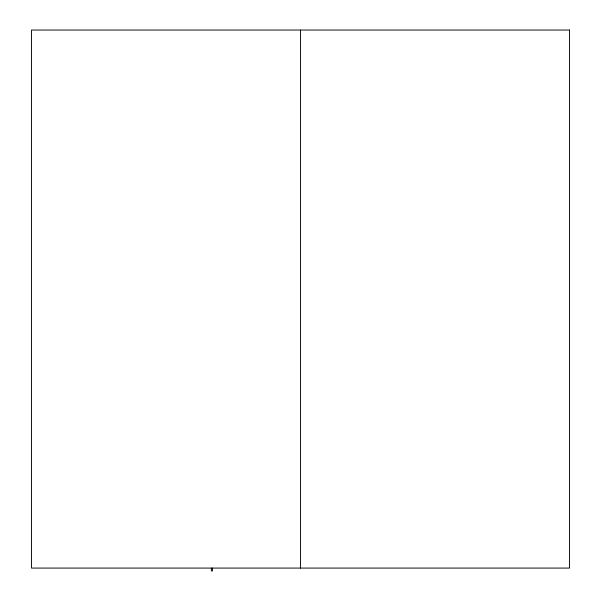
<?xml version="1.0" encoding="UTF-8"?>
<svg xmlns="http://www.w3.org/2000/svg" width="601" height="601" viewBox="0 0 601 601"><rect width="100%" height="100%" fill="white"/><g stroke="black" fill="none" stroke-linecap="round" stroke-linejoin="round"><path stroke-width="0.9" d="M300.5 30.05L300.5 568.08M212.438 568.08L212.438 570.95L211.357 570.95L211.357 568.08M569.515 30.05L31.485 30.05L31.485 568.08L569.515 568.08L569.515 30.05"/></g></svg>
